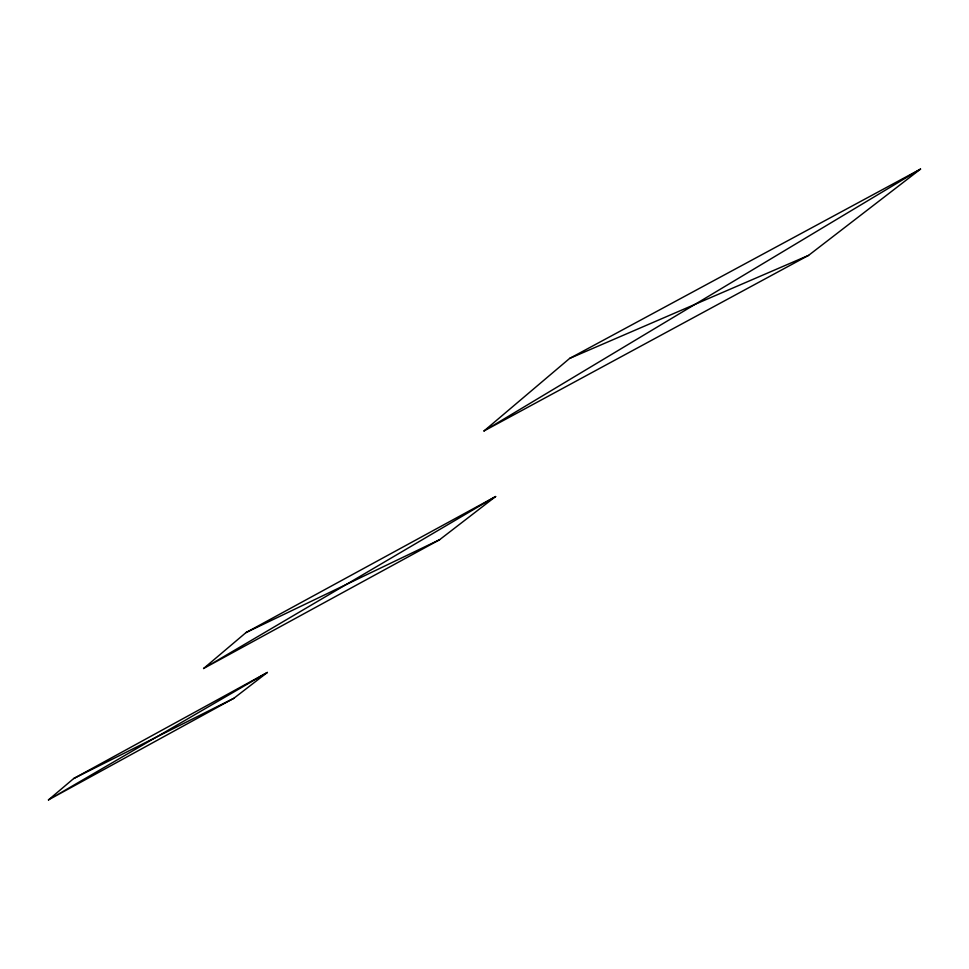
<?xml version="1.0" encoding="UTF-8"?>
<svg xmlns="http://www.w3.org/2000/svg" width="969" height="969" viewBox="0 0 969 969"><rect width="100%" height="100%" fill="white"/><g stroke="black" fill="none" stroke-linecap="round" stroke-linejoin="round"><path stroke-width="1.45" d="M48.45 799.922L73.668 778.555L267.359 672.462L233.82 698.31L48.45 799.922L267.359 672.462M203.587 668.501L245.981 632.587L495.631 496.54L439.611 539.721L203.587 668.501L495.631 496.54M484.003 430.963L569.651 358.409L920.55 169.078L808.606 255.356L484.003 430.963L920.55 169.078M73.668 778.555L233.82 698.31M245.981 632.587L439.611 539.721M569.651 358.409L808.606 255.356"/></g></svg>
